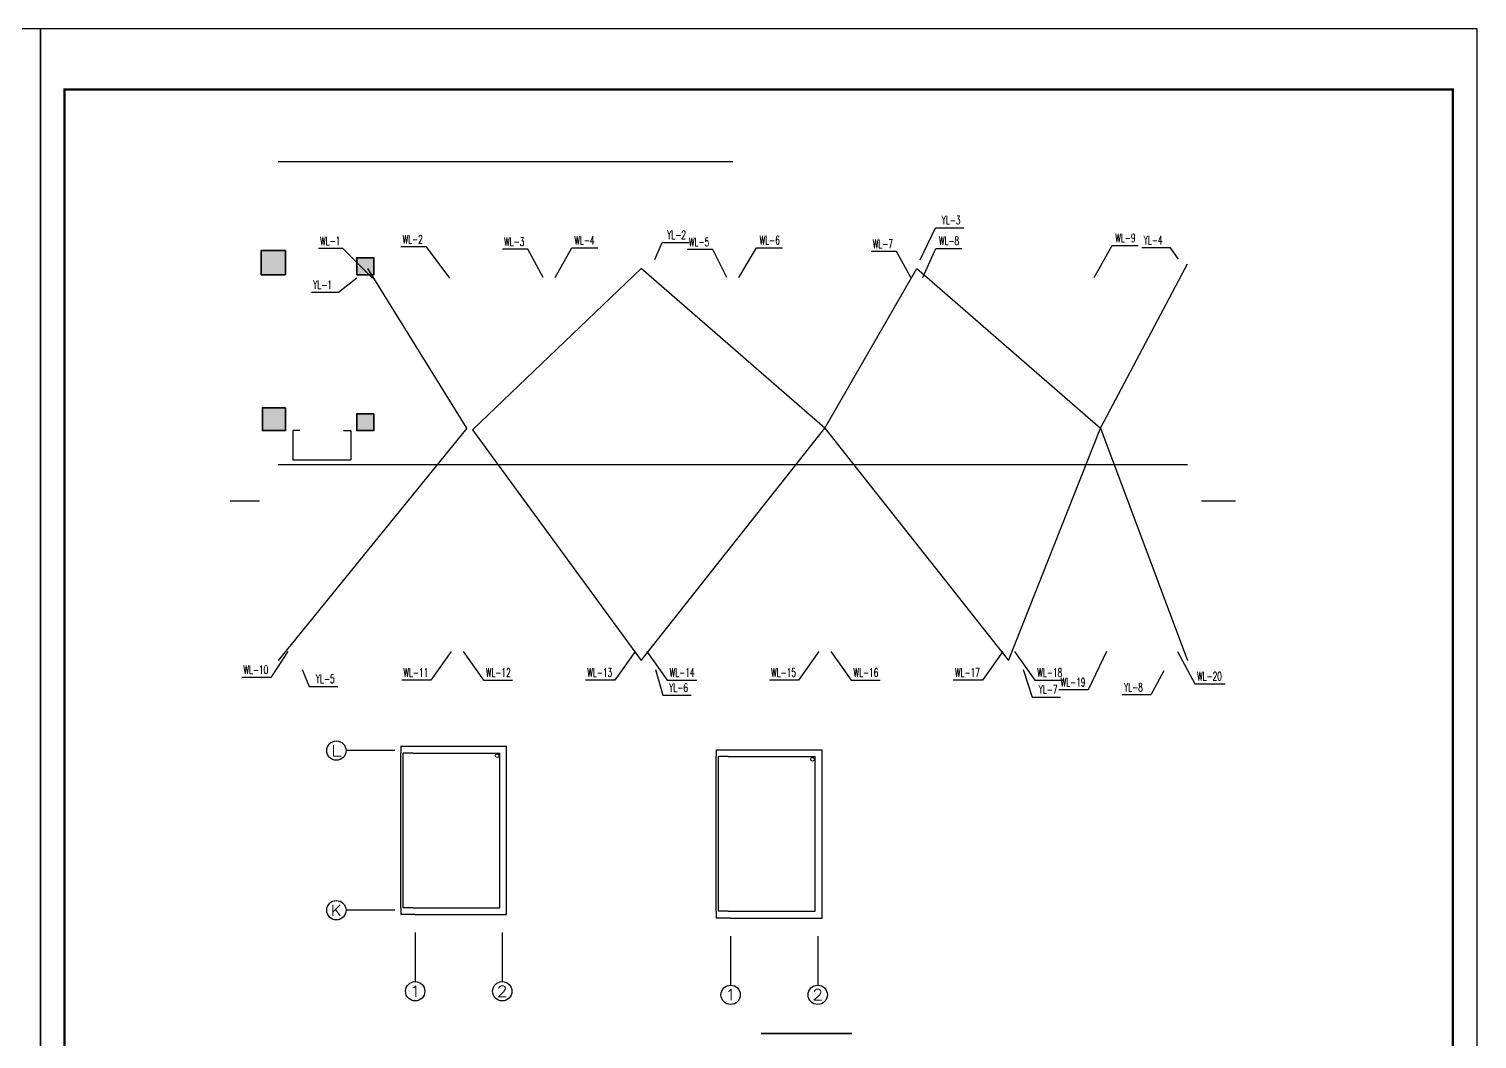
# Model space of a CAD drawing. Extents: x -46552 to 500351, y 55470 to 139570.
# Drawn here: x 294231 to 354102, y 97803 to 139570 of the extents above; entities that cross this region are included whole.
import ezdxf
from ezdxf.enums import TextEntityAlignment as Align

# ---------------------------------------------------------------- set-up
doc = ezdxf.new("R2010")
doc.units = 0
doc.header["$LTSCALE"] = 1000
doc.header["$MEASUREMENT"] = 0
for name, color, linetype in [('AXIS', 3, 'Continuous'), ('AXIS_TEXT', 7, 'Continuous'), ('DIM_SYMB', 3, 'Continuous'), ('DIM_污水', 3, 'Continuous'), ('DIM_雨水', 3, 'Continuous'), ('GROUND', 2, 'Continuous'), ('PUB_TITLE', 7, 'Continuous'), ('SURFACE', 6, 'Continuous'), ('WALL', 2, 'Continuous')]:
    doc.layers.add(name, color=color, linetype=linetype)
doc.layers.add('砼柱', color=2, linetype='Continuous', lineweight=35)
doc.styles.add('_TCH_AXIS', font='COMPLEX', dxfattribs={"bigfont": 'GBCBIG'})
doc.styles.add('_TWT_SERIAL', font='COMPLEX', dxfattribs={"width": 0.8, "height": 3.5, "bigfont": 'HZTXT'})

msp = doc.modelspace()

# ---------------------------------------------------------------- hatches: boundary and pattern name
at = {"layer": '砼柱'}
h = msp.add_hatch(color=256, dxfattribs=at)
h.paths.add_polyline_path([(308486, 130110), (307786, 130110), (307786, 129410), (308486, 129410)])
h.paths.add_polyline_path([(308486, 123660), (307786, 123660), (307786, 122960), (308486, 122960)])
h.paths.add_polyline_path([(304836, 123910), (303886, 123910), (303886, 122960), (304836, 122960)])
h.paths.add_polyline_path([(304836, 130410), (303836, 130410), (303836, 129410), (304836, 129410)])

# ---------------------------------------------------------------- linework, layer by layer
for p, q in [((323336, 134080), (304536, 134080)), ((312333, 123060), (308236, 129660)), ((319536, 129660), (312569, 122990)), ((327136, 123060), (319536, 129660)), ((327136, 123060), (330936, 129660)), ((330936, 129660), (338536, 123060)), ((338536, 123060), (342136, 129860)), ((312333, 123060), (304536, 113460)), ((305436, 122960), (305136, 122960)), ((305136, 122960), (305136, 121760)), ((307236, 122960), (307536, 122960)), ((307536, 122960), (307536, 121760)), ((312569, 122990), (319536, 113460)), ((319536, 113460), (327136, 123060)), ((327136, 123060), (334736, 113460)), ((334736, 113460), (338536, 123060)), ((338536, 123060), (342136, 113460)), ((304536, 121559), (342136, 121559)), ((305136, 121760), (307536, 121760))]:
    msp.add_line(p, q)
at = {"color": 5}
for centre in [(313585, 109517), (326628, 109372)]:
    msp.add_circle(centre, 75, dxfattribs=at)
at = {"layer": 'AXIS'}
for p, q in [((309357, 109730), (307341, 109730)), ((309357, 103130), (307341, 103130)), ((310199, 102203), (310199, 100177)), ((313799, 102203), (313799, 100177)), ((323242, 102058), (323242, 100032)), ((326842, 102058), (326842, 100032))]:
    msp.add_line(p, q, dxfattribs=at)
for centre in [(306941, 109730), (306941, 103130), (310199, 99777), (313799, 99777), (323242, 99632), (326842, 99632)]:
    msp.add_circle(centre, 400, dxfattribs=at)
at = {"layer": 'DIM_SYMB', "const_width": 70}
msp.add_lwpolyline([(324499, 98030), (328257, 98030)], dxfattribs=at)
at = {"layer": 'DIM_污水'}
for p, q in [((310664, 130558), (309609, 130558)), ((311636, 129260), (310664, 130558)), ((323586, 129290), (324311, 130522)), ((324311, 130522), (325386, 130522)), ((338266, 129290), (339018, 130613)), ((339018, 130613), (340093, 130613)), ((307205, 130491), (306198, 130491)), ((308436, 129260), (307205, 130491)), ((314861, 130458), (313806, 130458)), ((315486, 129290), (314861, 130458)), ((315986, 129290), (316673, 130513)), ((316673, 130513), (317747, 130513)), ((322503, 130445), (321448, 130445)), ((323086, 129290), (322503, 130445)), ((330103, 130370), (329048, 130370)), ((330686, 129290), (330103, 130370)), ((331186, 129290), (331723, 130497)), ((331723, 130497), (332798, 130497)), ((304931, 113830), (304232, 112758)), ((311691, 113830), (310849, 112643)), ((312181, 113830), (313023, 112643)), ((319291, 113830), (318449, 112643)), ((319781, 113830), (320623, 112643)), ((326891, 113830), (326049, 112643)), ((327381, 113830), (328223, 112643)), ((334491, 113830), (333649, 112643)), ((334981, 113830), (335823, 112643)), ((338786, 113830), (338019, 112245)), ((341711, 113830), (342429, 112491)), ((304232, 112758), (303028, 112758)), ((310849, 112643), (309645, 112643)), ((313023, 112643), (314227, 112643)), ((318449, 112643), (317245, 112643)), ((320623, 112643), (321847, 112643)), ((326049, 112643), (324845, 112643)), ((328223, 112643), (329427, 112643)), ((333649, 112643), (332445, 112643)), ((335823, 112643), (337027, 112643)), ((338019, 112245), (336815, 112245)), ((342429, 112491), (343684, 112491))]:
    msp.add_line(p, q, dxfattribs=at)
at = {"layer": 'DIM_雨水'}
for p, q in [((331078, 130024), (331707, 131353)), ((331707, 131353), (332881, 131353)), ((320102, 130034), (320405, 130740)), ((320405, 130740), (321529, 130740)), ((341423, 130524), (340249, 130524)), ((341765, 130046), (341423, 130524)), ((307787, 129271), (307033, 128679)), ((307033, 128679), (305909, 128679)), ((305520, 113088), (305810, 112385)), ((320132, 113078), (320441, 112017)), ((335333, 113081), (335712, 111945)), ((341150, 113025), (340609, 112034)), ((305810, 112385), (307005, 112385)), ((320441, 112017), (321615, 112017)), ((340609, 112034), (339435, 112034)), ((335712, 111945), (336886, 111945))]:
    msp.add_line(p, q, dxfattribs=at)
at = {"layer": 'GROUND'}
for p, q in [((302556, 120060), (303756, 120060)), ((342716, 120060), (344116, 120060))]:
    msp.add_line(p, q, dxfattribs=at)
at = {"layer": 'PUB_TITLE', "color": 4}
for points in [[(235302, 55470), (294702, 55470), (294702, 139570), (235302, 139570)], [(294702, 55470), (354102, 55470), (354102, 139570), (294702, 139570)]]:
    msp.add_lwpolyline(points, close=True, dxfattribs=at)
at = {"layer": 'PUB_TITLE', "color": 4, "const_width": 100}
msp.add_lwpolyline([(295702, 56470), (353102, 56470), (353102, 137070), (295702, 137070)], close=True, dxfattribs=at)
at = {"layer": 'SURFACE'}
for p, q in [((309599, 109910), (313979, 109910)), ((313979, 102950), (313979, 109910)), ((322642, 109765), (327022, 109765)), ((327022, 102805), (327022, 109765)), ((310199, 102950), (309599, 102950)), ((310199, 102950), (313979, 102950)), ((323242, 102805), (322642, 102805)), ((323242, 102805), (327022, 102805))]:
    msp.add_line(p, q, dxfattribs=at)
at = {"layer": 'WALL'}
for p, q in [((309599, 109910), (309599, 109630)), ((309599, 103230), (309599, 109630)), ((309699, 103230), (309699, 109630)), ((310099, 109630), (309699, 109630)), ((310099, 109630), (313699, 109630)), ((313699, 103230), (313699, 109630)), ((322642, 109765), (322642, 109485)), ((322642, 103085), (322642, 109485)), ((322742, 103085), (322742, 109485)), ((323142, 109485), (322742, 109485)), ((323142, 109485), (326742, 109485)), ((326742, 103085), (326742, 109485)), ((309599, 103230), (309599, 102950)), ((310099, 103230), (309699, 103230)), ((310099, 103230), (313699, 103230)), ((322642, 103085), (322642, 102805)), ((323142, 103085), (322742, 103085)), ((323142, 103085), (326742, 103085))]:
    msp.add_line(p, q, dxfattribs=at)
at = {"layer": '砼柱'}
for points in [[(304836, 130410), (303836, 130410), (303836, 129410), (304836, 129410)], [(308486, 130110), (307786, 130110), (307786, 129410), (308486, 129410)], [(304836, 123910), (303886, 123910), (303886, 122960), (304836, 122960)], [(308486, 123660), (307786, 123660), (307786, 122960), (308486, 122960)]]:
    msp.add_lwpolyline(points, close=True, dxfattribs=at)

# ---------------------------------------------------------------- texts
at = {"layer": 'AXIS_TEXT', "style": '_TCH_AXIS'}
for s, width, p, p2 in [('L', 1.4, (306715, 109504), (307167, 109504)), ('K', 1.105263, (306715, 102904), (307167, 102904)), ('1', 2.333333, (309973, 99551), (310425, 99551)), ('2', 1.5, (313573, 99551), (314025, 99551)), ('1', 2.333333, (323015, 99406), (323468, 99406)), ('2', 1.5, (326615, 99406), (327068, 99406))]:
    msp.add_text(s, height=453, dxfattribs=dict(at, width=width)).set_placement(p, p2, align=Align.FIT)
at = {"layer": 'DIM_污水', "color": 7, "style": '_TWT_SERIAL', "width": 0.64}
for s, p in [('WL-1', (306268, 130631)), ('WL-2', (309679, 130698)), ('WL-3', (313876, 130598)), ('WL-4', (316781, 130653)), ('WL-5', (321518, 130585)), ('WL-6', (324441, 130662)), ('WL-7', (329118, 130510)), ('WL-8', (331853, 130637)), ('WL-9', (339148, 130753)), ('WL-10', (303098, 112898)), ('WL-11', (309715, 112783)), ('WL-12', (313122, 112783)), ('WL-13', (317315, 112783)), ('WL-14', (320721, 112783)), ('WL-15', (324915, 112783)), ('WL-16', (328322, 112783)), ('WL-17', (332515, 112783)), ('WL-18', (335922, 112783)), ('WL-19', (336885, 112385)), ('WL-20', (342526, 112631))]:
    msp.add_text(s, height=350, dxfattribs=at).set_placement(p)
at = {"layer": 'DIM_雨水', "color": 7, "style": '_TWT_SERIAL', "width": 0.64}
for s, p in [('YL-3', (331968, 131493)), ('YL-2', (320616, 130880)), ('YL-4', (340319, 130664)), ('YL-1', (305979, 128819)), ('YL-5', (306092, 112525)), ('YL-6', (320702, 112157)), ('YL-7', (335974, 112085)), ('YL-8', (339505, 112174))]:
    msp.add_text(s, height=350, dxfattribs=at).set_placement(p)

doc.saveas('drawing.dxf')
